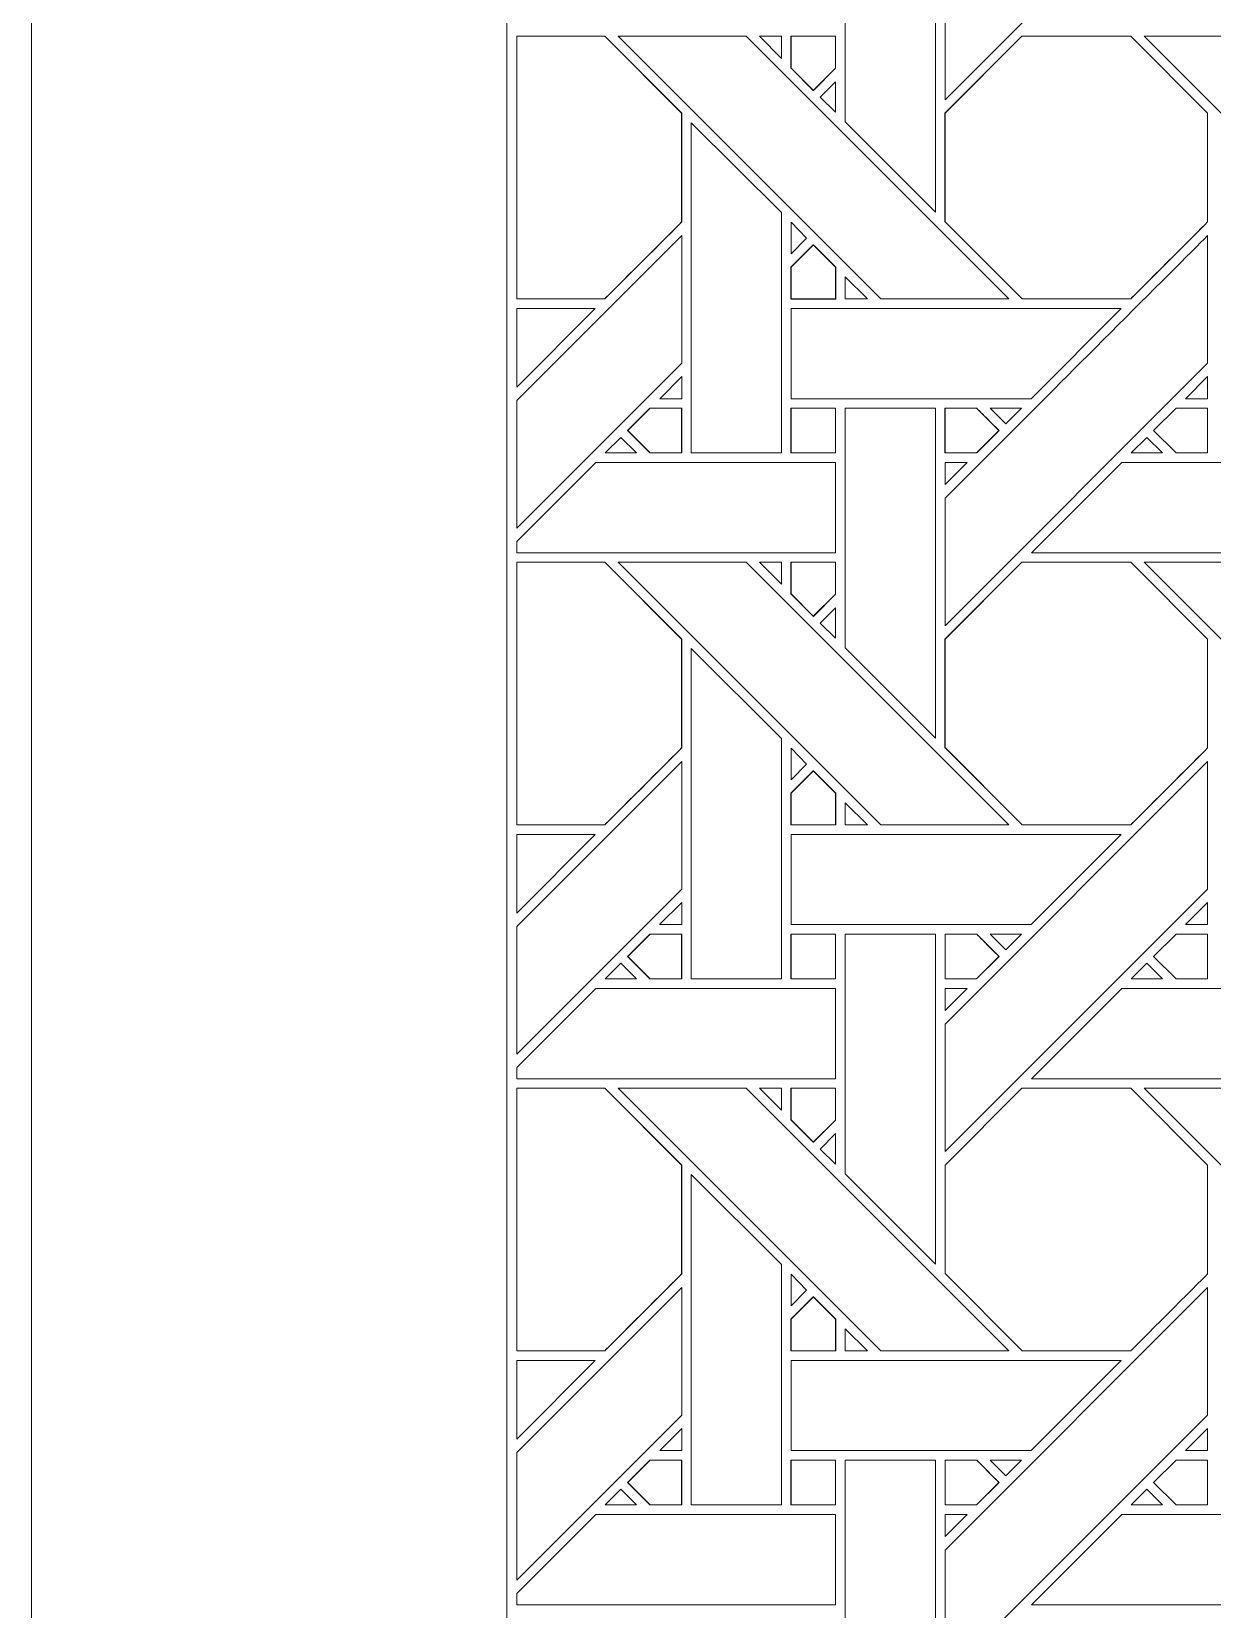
# Model space of a CAD drawing. Header units: inches. Extents: x 3.4 to 21.4, y 0.1 to 18.1.
# Drawn here: x 3.383 to 5.513, y 8.866 to 11.712 of the extents above; entities that cross this region are included whole.
import ezdxf

# ---------------------------------------------------------------- set-up
doc = ezdxf.new("R2010")
doc.units = ezdxf.units.IN
doc.header["$MEASUREMENT"] = 0
doc.layers.add('Design', color=7, linetype='Continuous', lineweight=0)

msp = doc.modelspace()

# ---------------------------------------------------------------- linework, layer by layer
at = {"layer": 'Design'}
for points, knots in [([(3.3829, 18.0948), (3.3829, 18.0948), (3.3829, 0.0948), (3.3829, 0.0948), (3.3829, 0.0948), (21.3829, 0.0948), (21.3829, 0.0948), (21.3829, 0.0948), (21.3829, 18.0948), (21.3829, 18.0948), (21.3829, 18.0948), (3.3829, 18.0948), (3.3829, 18.0948)], [0, 0, 0, 0, 1, 1, 1, 2, 2, 2, 3, 3, 3, 4, 4, 4, 4]), ([(4.2402, 17.2374), (4.2402, 17.2374), (4.2402, 0.9521), (4.2402, 0.9521), (4.2402, 0.9521), (20.5255, 0.9521), (20.5255, 0.9521), (20.5255, 0.9521), (20.5255, 17.2374), (20.5255, 17.2374), (20.5255, 17.2374), (4.2402, 17.2374), (4.2402, 17.2374)], [0, 0, 0, 0, 1, 1, 1, 2, 2, 2, 3, 3, 3, 4, 4, 4, 4]), ([(5.1668, 11.9555), (5.2162, 12.0046), (5.4488, 12.2374), (5.5042, 12.2929), (5.5042, 12.2929), (5.5042, 12.0628), (5.5042, 12.0628), (5.5042, 12.0628), (5.0306, 11.5892), (5.0306, 11.5892), (5.0306, 11.5892), (5.0306, 11.8193), (5.0306, 11.8193), (5.0306, 11.8193), (5.1668, 11.9555), (5.1668, 11.9555)], [0, 0, 0, 0, 1, 1, 1, 2, 2, 2, 3, 3, 3, 4, 4, 4, 5, 5, 5, 5]), ([(5.0134, 11.9814), (5.0134, 11.9814), (5.0134, 11.3863), (5.0134, 11.3863), (5.0134, 11.3863), (4.8505, 11.5492), (4.8505, 11.5492), (4.8505, 11.5492), (4.8505, 11.9814), (4.8505, 11.9814), (4.8505, 11.9814), (5.0134, 11.9814), (5.0134, 11.9814)], [0, 0, 0, 0, 1, 1, 1, 2, 2, 2, 3, 3, 3, 4, 4, 4, 4]), ([(4.4166, 11.7035), (4.4166, 11.7035), (4.5554, 11.5648), (4.5554, 11.5648), (4.5554, 11.5648), (4.5554, 11.3686), (4.5554, 11.3686), (4.5376, 11.3507), (4.4256, 11.2389), (4.4167, 11.2299), (4.4167, 11.2299), (4.2579, 11.2299), (4.2579, 11.2299), (4.2579, 11.2299), (4.2579, 11.7035), (4.2579, 11.7035), (4.2579, 11.7035), (4.4166, 11.7035), (4.4166, 11.7035)], [0, 0, 0, 0, 1, 1, 1, 2, 2, 2, 3, 3, 3, 4, 4, 4, 5, 5, 5, 6, 6, 6, 6]), ([(4.4168, 11.7035), (4.4168, 11.7035), (4.5555, 11.5648), (4.5555, 11.5648), (4.5555, 11.5648), (4.5555, 11.3686), (4.5555, 11.3686), (4.5377, 11.3506), (4.4258, 11.2389), (4.4168, 11.2299), (4.4168, 11.2299), (4.2579, 11.2299), (4.2579, 11.2299), (4.2579, 11.2299), (4.2579, 11.7035), (4.2579, 11.7035), (4.2579, 11.7035), (4.4168, 11.7035), (4.4168, 11.7035)], [0, 0, 0, 0, 1, 1, 1, 2, 2, 2, 3, 3, 3, 4, 4, 4, 5, 5, 5, 6, 6, 6, 6]), ([(4.6719, 11.7035), (4.6719, 11.7035), (5.1456, 11.2299), (5.1456, 11.2299), (5.1456, 11.2299), (4.9146, 11.2299), (4.9146, 11.2299), (4.9146, 11.2299), (4.441, 11.7035), (4.441, 11.7035), (4.441, 11.7035), (4.6719, 11.7035), (4.6719, 11.7035)], [0, 0, 0, 0, 1, 1, 1, 2, 2, 2, 3, 3, 3, 4, 4, 4, 4]), ([(4.7355, 11.7035), (4.7355, 11.7035), (4.7355, 11.6637), (4.7355, 11.6637), (4.7355, 11.6637), (4.6961, 11.7035), (4.6961, 11.7035), (4.6961, 11.7035), (4.7355, 11.7035), (4.7355, 11.7035)], [0, 0, 0, 0, 1, 1, 1, 2, 2, 2, 3, 3, 3, 3]), ([(4.8328, 11.7036), (4.8328, 11.7036), (4.8328, 11.646), (4.8328, 11.646), (4.8328, 11.646), (4.7929, 11.606), (4.7929, 11.606), (4.7929, 11.606), (4.7526, 11.6464), (4.7526, 11.6464), (4.7526, 11.6464), (4.7526, 11.7036), (4.7526, 11.7036), (4.7526, 11.7036), (4.8328, 11.7036), (4.8328, 11.7036)], [0, 0, 0, 0, 1, 1, 1, 2, 2, 2, 3, 3, 3, 4, 4, 4, 5, 5, 5, 5]), ([(4.793, 11.606), (4.793, 11.606), (4.7527, 11.6463), (4.7527, 11.6463), (4.7527, 11.6463), (4.7527, 11.7035), (4.7527, 11.7035), (4.7527, 11.7035), (4.833, 11.7035), (4.833, 11.7035), (4.833, 11.7035), (4.833, 11.6459), (4.833, 11.6459), (4.833, 11.6459), (4.793, 11.606), (4.793, 11.606)], [0, 0, 0, 0, 1, 1, 1, 2, 2, 2, 3, 3, 3, 4, 4, 4, 5, 5, 5, 5]), ([(5.1691, 11.7035), (5.1691, 11.7035), (5.3654, 11.7035), (5.3654, 11.7035), (5.3654, 11.7035), (5.5041, 11.5648), (5.5041, 11.5648), (5.5041, 11.5648), (5.5041, 11.3686), (5.5041, 11.3686), (5.4863, 11.3506), (5.3744, 11.2389), (5.3654, 11.2299), (5.3654, 11.2299), (5.1697, 11.2299), (5.1697, 11.2299), (5.1697, 11.2299), (5.0304, 11.3692), (5.0304, 11.3692), (5.0304, 11.3692), (5.0304, 11.5648), (5.0304, 11.5648), (5.0304, 11.5648), (5.1691, 11.7035), (5.1691, 11.7035)], [0, 0, 0, 0, 1, 1, 1, 2, 2, 2, 3, 3, 3, 4, 4, 4, 5, 5, 5, 6, 6, 6, 7, 7, 7, 8, 8, 8, 8]), ([(5.0306, 11.5648), (5.0306, 11.5648), (5.1693, 11.7035), (5.1693, 11.7035), (5.1693, 11.7035), (5.3655, 11.7035), (5.3655, 11.7035), (5.3655, 11.7035), (5.5041, 11.5648), (5.5041, 11.5648), (5.5041, 11.5648), (5.5041, 11.3686), (5.5041, 11.3686), (5.4862, 11.3504), (5.3744, 11.2387), (5.3655, 11.2299), (5.3655, 11.2299), (5.1698, 11.2299), (5.1698, 11.2299), (5.1698, 11.2299), (5.0306, 11.3691), (5.0306, 11.3691), (5.0306, 11.3691), (5.0306, 11.5648), (5.0306, 11.5648)], [0, 0, 0, 0, 1, 1, 1, 2, 2, 2, 3, 3, 3, 4, 4, 4, 5, 5, 5, 6, 6, 6, 7, 7, 7, 8, 8, 8, 8]), ([(5.6207, 11.7035), (5.6207, 11.7035), (6.0943, 11.2299), (6.0943, 11.2299), (6.0943, 11.2299), (5.8633, 11.2299), (5.8633, 11.2299), (5.8633, 11.2299), (5.3897, 11.7035), (5.3897, 11.7035), (5.3897, 11.7035), (5.6207, 11.7035), (5.6207, 11.7035)], [0, 0, 0, 0, 1, 1, 1, 2, 2, 2, 3, 3, 3, 4, 4, 4, 4]), ([(4.833, 11.6217), (4.833, 11.6217), (4.833, 11.5665), (4.833, 11.5665), (4.833, 11.5665), (4.8052, 11.5939), (4.8052, 11.5939), (4.8052, 11.5939), (4.833, 11.6217), (4.833, 11.6217)], [0, 0, 0, 0, 1, 1, 1, 2, 2, 2, 3, 3, 3, 3]), ([(4.7354, 11.3856), (4.7354, 11.3856), (4.7354, 10.9519), (4.7354, 10.9519), (4.7354, 10.9519), (4.5727, 10.9519), (4.5727, 10.9519), (4.5727, 10.9519), (4.5727, 11.5477), (4.5727, 11.5477), (4.5727, 11.5477), (4.7354, 11.3856), (4.7354, 11.3856)], [0, 0, 0, 0, 1, 1, 1, 2, 2, 2, 3, 3, 3, 4, 4, 4, 4]), ([(4.7527, 11.3113), (4.7527, 11.3113), (4.7527, 11.3681), (4.7527, 11.3681), (4.7527, 11.3681), (4.7809, 11.3395), (4.7809, 11.3395), (4.7809, 11.3395), (4.7527, 11.3113), (4.7527, 11.3113)], [0, 0, 0, 0, 1, 1, 1, 2, 2, 2, 3, 3, 3, 3]), ([(4.5555, 11.3441), (4.5555, 11.3441), (4.5555, 11.1141), (4.5555, 11.1141), (4.5555, 11.1141), (4.2579, 10.8164), (4.2579, 10.8164), (4.2579, 10.8164), (4.2579, 11.0464), (4.2579, 11.0464), (4.2579, 11.0464), (4.5555, 11.3441), (4.5555, 11.3441)], [0, 0, 0, 0, 1, 1, 1, 2, 2, 2, 3, 3, 3, 4, 4, 4, 4]), ([(5.1661, 11.006), (5.2074, 11.0472), (5.4477, 11.2876), (5.5042, 11.3441), (5.5042, 11.3441), (5.5042, 11.1141), (5.5042, 11.1141), (5.5042, 11.1141), (5.0306, 10.6404), (5.0306, 10.6404), (5.0306, 10.6404), (5.0306, 10.8705), (5.0306, 10.8705), (5.0306, 10.8705), (5.1661, 11.006), (5.1661, 11.006)], [0, 0, 0, 0, 1, 1, 1, 2, 2, 2, 3, 3, 3, 4, 4, 4, 5, 5, 5, 5]), ([(4.7526, 11.2297), (4.7526, 11.2297), (4.7526, 11.287), (4.7526, 11.287), (4.7526, 11.287), (4.7929, 11.3273), (4.7929, 11.3273), (4.7929, 11.3273), (4.8332, 11.287), (4.8332, 11.287), (4.8332, 11.287), (4.8332, 11.2297), (4.8332, 11.2297), (4.8332, 11.2297), (4.7526, 11.2297), (4.7526, 11.2297)], [0, 0, 0, 0, 1, 1, 1, 2, 2, 2, 3, 3, 3, 4, 4, 4, 5, 5, 5, 5]), ([(4.7931, 11.3273), (4.7931, 11.3273), (4.8334, 11.2869), (4.8334, 11.2869), (4.8334, 11.2869), (4.8334, 11.2296), (4.8334, 11.2296), (4.8334, 11.2296), (4.7527, 11.2296), (4.7527, 11.2296), (4.7527, 11.2296), (4.7527, 11.2869), (4.7527, 11.2869), (4.7527, 11.2869), (4.7931, 11.3273), (4.7931, 11.3273)], [0, 0, 0, 0, 1, 1, 1, 2, 2, 2, 3, 3, 3, 4, 4, 4, 5, 5, 5, 5]), ([(4.8506, 11.2299), (4.8506, 11.2299), (4.8506, 11.2697), (4.8506, 11.2697), (4.8506, 11.2697), (4.8904, 11.2299), (4.8904, 11.2299), (4.8904, 11.2299), (4.8506, 11.2299), (4.8506, 11.2299)], [0, 0, 0, 0, 1, 1, 1, 2, 2, 2, 3, 3, 3, 3]), ([(4.3997, 11.2126), (4.3997, 11.2126), (4.2579, 11.0708), (4.2579, 11.0708), (4.2579, 11.0708), (4.2579, 11.2126), (4.2579, 11.2126), (4.2579, 11.2126), (4.3997, 11.2126), (4.3997, 11.2126)], [0, 0, 0, 0, 1, 1, 1, 2, 2, 2, 3, 3, 3, 3]), ([(4.7527, 11.0499), (4.7527, 11.0499), (4.7527, 11.2126), (4.7527, 11.2126), (4.7527, 11.2126), (5.3484, 11.2126), (5.3484, 11.2126), (5.3484, 11.2126), (5.1857, 11.0499), (5.1857, 11.0499), (5.1857, 11.0499), (4.7527, 11.0499), (4.7527, 11.0499)], [0, 0, 0, 0, 1, 1, 1, 2, 2, 2, 3, 3, 3, 4, 4, 4, 4]), ([(4.5158, 11.0499), (4.5158, 11.0499), (4.5555, 11.0897), (4.5555, 11.0897), (4.5555, 11.0897), (4.5555, 11.0499), (4.5555, 11.0499), (4.5555, 11.0499), (4.5158, 11.0499), (4.5158, 11.0499)], [0, 0, 0, 0, 1, 1, 1, 2, 2, 2, 3, 3, 3, 3]), ([(5.4645, 11.0499), (5.4645, 11.0499), (5.5042, 11.0897), (5.5042, 11.0897), (5.5042, 11.0897), (5.5042, 11.0499), (5.5042, 11.0499), (5.5042, 11.0499), (5.4645, 11.0499), (5.4645, 11.0499)], [0, 0, 0, 0, 1, 1, 1, 2, 2, 2, 3, 3, 3, 3]), ([(4.4983, 10.9519), (4.4983, 10.9519), (4.4579, 10.9923), (4.4579, 10.9923), (4.4579, 10.9923), (4.4983, 11.0327), (4.4983, 11.0327), (4.4983, 11.0327), (4.5554, 11.0327), (4.5554, 11.0327), (4.5554, 11.0327), (4.5554, 10.9519), (4.5554, 10.9519), (4.5554, 10.9519), (4.4983, 10.9519), (4.4983, 10.9519)], [0, 0, 0, 0, 1, 1, 1, 2, 2, 2, 3, 3, 3, 4, 4, 4, 5, 5, 5, 5]), ([(4.5555, 11.0327), (4.5555, 11.0327), (4.5555, 10.9519), (4.5555, 10.9519), (4.5555, 10.9519), (4.4984, 10.9519), (4.4984, 10.9519), (4.4984, 10.9519), (4.4581, 10.9922), (4.4581, 10.9922), (4.4581, 10.9922), (4.4985, 11.0327), (4.4985, 11.0327), (4.4985, 11.0327), (4.5555, 11.0327), (4.5555, 11.0327)], [0, 0, 0, 0, 1, 1, 1, 2, 2, 2, 3, 3, 3, 4, 4, 4, 5, 5, 5, 5]), ([(4.7526, 11.0327), (4.7526, 11.0327), (4.8328, 11.0327), (4.8328, 11.0327), (4.8328, 11.0327), (4.8328, 10.9519), (4.8328, 10.9519), (4.8328, 10.9519), (4.7526, 10.9519), (4.7526, 10.9519), (4.7526, 10.9519), (4.7526, 11.0327), (4.7526, 11.0327)], [0, 0, 0, 0, 1, 1, 1, 2, 2, 2, 3, 3, 3, 4, 4, 4, 4]), ([(4.833, 11.0326), (4.833, 11.0326), (4.833, 10.9519), (4.833, 10.9519), (4.833, 10.9519), (4.7527, 10.9519), (4.7527, 10.9519), (4.7527, 10.9519), (4.7527, 11.0326), (4.7527, 11.0326), (4.7527, 11.0326), (4.833, 11.0326), (4.833, 11.0326)], [0, 0, 0, 0, 1, 1, 1, 2, 2, 2, 3, 3, 3, 4, 4, 4, 4]), ([(5.0134, 11.0326), (5.0134, 11.0326), (5.0134, 10.4375), (5.0134, 10.4375), (5.0134, 10.4375), (4.8505, 10.6004), (4.8505, 10.6004), (4.8505, 10.6004), (4.8505, 11.0326), (4.8505, 11.0326), (4.8505, 11.0326), (5.0134, 11.0326), (5.0134, 11.0326)], [0, 0, 0, 0, 1, 1, 1, 2, 2, 2, 3, 3, 3, 4, 4, 4, 4]), ([(5.0875, 11.0327), (5.0926, 11.0276), (5.1234, 10.9968), (5.1278, 10.9923), (5.1278, 10.9923), (5.0874, 10.9519), (5.0874, 10.9519), (5.0874, 10.9519), (5.0304, 10.9519), (5.0304, 10.9519), (5.0304, 10.9519), (5.0304, 11.0327), (5.0304, 11.0327), (5.0304, 11.0327), (5.0875, 11.0327), (5.0875, 11.0327)], [0, 0, 0, 0, 1, 1, 1, 2, 2, 2, 3, 3, 3, 4, 4, 4, 5, 5, 5, 5]), ([(5.1121, 11.0082), (5.1121, 11.0082), (5.128, 10.9923), (5.128, 10.9923), (5.128, 10.9923), (5.0876, 10.9519), (5.0876, 10.9519), (5.0876, 10.9519), (5.0306, 10.9519), (5.0306, 10.9519), (5.0306, 10.9519), (5.0306, 11.0326), (5.0306, 11.0326), (5.0306, 11.0326), (5.0876, 11.0326), (5.0876, 11.0326), (5.093, 11.0273), (5.1028, 11.0175), (5.1121, 11.0082)], [0, 0, 0, 0, 1, 1, 1, 2, 2, 2, 3, 3, 3, 4, 4, 4, 5, 5, 5, 6, 6, 6, 6]), ([(5.112, 11.0326), (5.112, 11.0326), (5.1685, 11.0326), (5.1685, 11.0326), (5.1685, 11.0326), (5.1402, 11.0045), (5.1402, 11.0045), (5.1402, 11.0045), (5.112, 11.0326), (5.112, 11.0326)], [0, 0, 0, 0, 1, 1, 1, 2, 2, 2, 3, 3, 3, 3]), ([(5.4471, 10.9519), (5.4471, 10.9519), (5.4066, 10.9923), (5.4066, 10.9923), (5.4066, 10.9923), (5.4471, 11.0327), (5.4471, 11.0327), (5.4471, 11.0327), (5.5042, 11.0327), (5.5042, 11.0327), (5.5042, 11.0327), (5.5042, 10.9519), (5.5042, 10.9519), (5.5042, 10.9519), (5.4471, 10.9519), (5.4471, 10.9519)], [0, 0, 0, 0, 1, 1, 1, 2, 2, 2, 3, 3, 3, 4, 4, 4, 5, 5, 5, 5]), ([(5.4068, 10.9922), (5.4068, 10.9922), (5.4471, 11.0327), (5.4471, 11.0327), (5.4471, 11.0327), (5.5042, 11.0327), (5.5042, 11.0327), (5.5042, 11.0327), (5.5042, 10.9519), (5.5042, 10.9519), (5.5042, 10.9519), (5.4471, 10.9519), (5.4471, 10.9519), (5.4471, 10.9519), (5.4068, 10.9922), (5.4068, 10.9922)], [0, 0, 0, 0, 1, 1, 1, 2, 2, 2, 3, 3, 3, 4, 4, 4, 5, 5, 5, 5]), ([(4.4742, 10.9519), (4.4742, 10.9519), (4.4177, 10.9519), (4.4177, 10.9519), (4.4177, 10.9519), (4.4459, 10.9801), (4.4459, 10.9801), (4.4459, 10.9801), (4.4742, 10.9519), (4.4742, 10.9519)], [0, 0, 0, 0, 1, 1, 1, 2, 2, 2, 3, 3, 3, 3]), ([(5.4229, 10.9519), (5.4229, 10.9519), (5.3664, 10.9519), (5.3664, 10.9519), (5.3664, 10.9519), (5.3947, 10.9801), (5.3947, 10.9801), (5.3947, 10.9801), (5.4229, 10.9519), (5.4229, 10.9519)], [0, 0, 0, 0, 1, 1, 1, 2, 2, 2, 3, 3, 3, 3]), ([(4.2579, 10.7921), (4.2579, 10.7921), (4.4005, 10.9347), (4.4005, 10.9347), (4.4005, 10.9347), (4.833, 10.9347), (4.833, 10.9347), (4.833, 10.9347), (4.833, 10.7719), (4.833, 10.7719), (4.833, 10.7719), (4.2579, 10.7719), (4.2579, 10.7719), (4.2579, 10.7719), (4.2579, 10.7921), (4.2579, 10.7921)], [0, 0, 0, 0, 1, 1, 1, 2, 2, 2, 3, 3, 3, 4, 4, 4, 5, 5, 5, 5]), ([(5.0704, 10.9347), (5.0704, 10.9347), (5.0306, 10.8949), (5.0306, 10.8949), (5.0306, 10.8949), (5.0306, 10.9347), (5.0306, 10.9347), (5.0306, 10.9347), (5.0704, 10.9347), (5.0704, 10.9347)], [0, 0, 0, 0, 1, 1, 1, 2, 2, 2, 3, 3, 3, 3]), ([(5.3493, 10.9347), (5.3493, 10.9347), (5.7817, 10.9347), (5.7817, 10.9347), (5.7817, 10.9347), (5.7817, 10.7719), (5.7817, 10.7719), (5.7817, 10.7719), (5.1864, 10.7719), (5.1864, 10.7719), (5.1864, 10.7719), (5.3493, 10.9347), (5.3493, 10.9347)], [0, 0, 0, 0, 1, 1, 1, 2, 2, 2, 3, 3, 3, 4, 4, 4, 4]), ([(4.4166, 10.7548), (4.4166, 10.7548), (4.5554, 10.6161), (4.5554, 10.6161), (4.5554, 10.6161), (4.5554, 10.4199), (4.5554, 10.4199), (4.5376, 10.4019), (4.4256, 10.2902), (4.4167, 10.2812), (4.4167, 10.2812), (4.2579, 10.2812), (4.2579, 10.2812), (4.2579, 10.2812), (4.2579, 10.7548), (4.2579, 10.7548), (4.2579, 10.7548), (4.4166, 10.7548), (4.4166, 10.7548)], [0, 0, 0, 0, 1, 1, 1, 2, 2, 2, 3, 3, 3, 4, 4, 4, 5, 5, 5, 6, 6, 6, 6]), ([(4.4168, 10.7548), (4.4168, 10.7548), (4.5555, 10.616), (4.5555, 10.616), (4.5555, 10.616), (4.5555, 10.4198), (4.5555, 10.4198), (4.5375, 10.4017), (4.4257, 10.29), (4.4168, 10.2812), (4.4168, 10.2812), (4.2579, 10.2812), (4.2579, 10.2812), (4.2579, 10.2812), (4.2579, 10.7548), (4.2579, 10.7548), (4.2579, 10.7548), (4.4168, 10.7548), (4.4168, 10.7548)], [0, 0, 0, 0, 1, 1, 1, 2, 2, 2, 3, 3, 3, 4, 4, 4, 5, 5, 5, 6, 6, 6, 6]), ([(4.6719, 10.7548), (4.6719, 10.7548), (5.1456, 10.2811), (5.1456, 10.2811), (5.1456, 10.2811), (4.9146, 10.2811), (4.9146, 10.2811), (4.9146, 10.2811), (4.441, 10.7548), (4.441, 10.7548), (4.441, 10.7548), (4.6719, 10.7548), (4.6719, 10.7548)], [0, 0, 0, 0, 1, 1, 1, 2, 2, 2, 3, 3, 3, 4, 4, 4, 4]), ([(4.7355, 10.7548), (4.7355, 10.7548), (4.7355, 10.715), (4.7355, 10.715), (4.7355, 10.715), (4.6961, 10.7548), (4.6961, 10.7548), (4.6961, 10.7548), (4.7355, 10.7548), (4.7355, 10.7548)], [0, 0, 0, 0, 1, 1, 1, 2, 2, 2, 3, 3, 3, 3]), ([(4.8328, 10.7548), (4.8328, 10.7548), (4.8328, 10.6972), (4.8328, 10.6972), (4.8328, 10.6972), (4.7929, 10.6573), (4.7929, 10.6573), (4.7929, 10.6573), (4.7526, 10.6976), (4.7526, 10.6976), (4.7526, 10.6976), (4.7526, 10.7548), (4.7526, 10.7548), (4.7526, 10.7548), (4.8328, 10.7548), (4.8328, 10.7548)], [0, 0, 0, 0, 1, 1, 1, 2, 2, 2, 3, 3, 3, 4, 4, 4, 5, 5, 5, 5]), ([(4.793, 10.6572), (4.793, 10.6572), (4.7527, 10.6976), (4.7527, 10.6976), (4.7527, 10.6976), (4.7527, 10.7548), (4.7527, 10.7548), (4.7527, 10.7548), (4.833, 10.7548), (4.833, 10.7548), (4.833, 10.7548), (4.833, 10.6972), (4.833, 10.6972), (4.833, 10.6972), (4.793, 10.6572), (4.793, 10.6572)], [0, 0, 0, 0, 1, 1, 1, 2, 2, 2, 3, 3, 3, 4, 4, 4, 5, 5, 5, 5]), ([(5.1692, 10.7548), (5.1692, 10.7548), (5.3654, 10.7548), (5.3654, 10.7548), (5.3654, 10.7548), (5.5042, 10.6161), (5.5042, 10.6161), (5.5042, 10.6161), (5.5042, 10.4199), (5.5042, 10.4199), (5.4864, 10.4019), (5.3744, 10.2902), (5.3655, 10.2812), (5.3655, 10.2812), (5.1698, 10.2812), (5.1698, 10.2812), (5.1698, 10.2812), (5.0304, 10.4204), (5.0304, 10.4204), (5.0304, 10.4204), (5.0304, 10.6161), (5.0304, 10.6161), (5.0304, 10.6161), (5.1692, 10.7548), (5.1692, 10.7548)], [0, 0, 0, 0, 1, 1, 1, 2, 2, 2, 3, 3, 3, 4, 4, 4, 5, 5, 5, 6, 6, 6, 7, 7, 7, 8, 8, 8, 8]), ([(5.0306, 10.6161), (5.0306, 10.6161), (5.1692, 10.7548), (5.1692, 10.7548), (5.1692, 10.7548), (5.3654, 10.7548), (5.3654, 10.7548), (5.3654, 10.7548), (5.5042, 10.6161), (5.5042, 10.6161), (5.5042, 10.6161), (5.5042, 10.4199), (5.5042, 10.4199), (5.4861, 10.4016), (5.3742, 10.2899), (5.3655, 10.2812), (5.3655, 10.2812), (5.1698, 10.2812), (5.1698, 10.2812), (5.1698, 10.2812), (5.0306, 10.4204), (5.0306, 10.4204), (5.0306, 10.4204), (5.0306, 10.6161), (5.0306, 10.6161)], [0, 0, 0, 0, 1, 1, 1, 2, 2, 2, 3, 3, 3, 4, 4, 4, 5, 5, 5, 6, 6, 6, 7, 7, 7, 8, 8, 8, 8]), ([(5.6207, 10.7548), (5.6207, 10.7548), (6.0943, 10.2811), (6.0943, 10.2811), (6.0943, 10.2811), (5.8633, 10.2811), (5.8633, 10.2811), (5.8633, 10.2811), (5.3897, 10.7548), (5.3897, 10.7548), (5.3897, 10.7548), (5.6207, 10.7548), (5.6207, 10.7548)], [0, 0, 0, 0, 1, 1, 1, 2, 2, 2, 3, 3, 3, 4, 4, 4, 4]), ([(4.833, 10.6729), (4.833, 10.6729), (4.833, 10.6178), (4.833, 10.6178), (4.833, 10.6178), (4.8052, 10.6452), (4.8052, 10.6452), (4.8052, 10.6452), (4.833, 10.6729), (4.833, 10.6729)], [0, 0, 0, 0, 1, 1, 1, 2, 2, 2, 3, 3, 3, 3]), ([(4.7354, 10.4368), (4.7354, 10.4368), (4.7354, 10.0031), (4.7354, 10.0031), (4.7354, 10.0031), (4.5727, 10.0031), (4.5727, 10.0031), (4.5727, 10.0031), (4.5727, 10.599), (4.5727, 10.599), (4.5727, 10.599), (4.7354, 10.4368), (4.7354, 10.4368)], [0, 0, 0, 0, 1, 1, 1, 2, 2, 2, 3, 3, 3, 4, 4, 4, 4]), ([(4.7527, 10.3626), (4.7527, 10.3626), (4.7527, 10.4193), (4.7527, 10.4193), (4.7527, 10.4193), (4.7809, 10.3908), (4.7809, 10.3908), (4.7809, 10.3908), (4.7527, 10.3626), (4.7527, 10.3626)], [0, 0, 0, 0, 1, 1, 1, 2, 2, 2, 3, 3, 3, 3]), ([(4.5555, 10.3954), (4.5555, 10.3954), (4.5555, 10.1654), (4.5555, 10.1654), (4.5555, 10.1654), (4.2579, 9.8677), (4.2579, 9.8677), (4.2579, 9.8677), (4.2579, 10.0977), (4.2579, 10.0977), (4.2579, 10.0977), (4.5555, 10.3954), (4.5555, 10.3954)], [0, 0, 0, 0, 1, 1, 1, 2, 2, 2, 3, 3, 3, 4, 4, 4, 4]), ([(5.0306, 9.9218), (5.0306, 9.9218), (5.5042, 10.3954), (5.5042, 10.3954), (5.5042, 10.3954), (5.5042, 10.1654), (5.5042, 10.1654), (5.5042, 10.1654), (5.0306, 9.6917), (5.0306, 9.6917), (5.0306, 9.6917), (5.0306, 9.9218), (5.0306, 9.9218)], [0, 0, 0, 0, 1, 1, 1, 2, 2, 2, 3, 3, 3, 4, 4, 4, 4]), ([(4.7526, 10.2809), (4.7526, 10.2809), (4.7526, 10.3382), (4.7526, 10.3382), (4.7526, 10.3382), (4.7929, 10.3786), (4.7929, 10.3786), (4.7929, 10.3786), (4.8332, 10.3382), (4.8332, 10.3382), (4.8332, 10.3382), (4.8332, 10.2809), (4.8332, 10.2809), (4.8332, 10.2809), (4.7526, 10.2809), (4.7526, 10.2809)], [0, 0, 0, 0, 1, 1, 1, 2, 2, 2, 3, 3, 3, 4, 4, 4, 5, 5, 5, 5]), ([(4.7931, 10.3785), (4.7931, 10.3785), (4.8334, 10.3382), (4.8334, 10.3382), (4.8334, 10.3382), (4.8334, 10.2809), (4.8334, 10.2809), (4.8334, 10.2809), (4.7527, 10.2809), (4.7527, 10.2809), (4.7527, 10.2809), (4.7527, 10.3382), (4.7527, 10.3382), (4.7527, 10.3382), (4.7931, 10.3785), (4.7931, 10.3785)], [0, 0, 0, 0, 1, 1, 1, 2, 2, 2, 3, 3, 3, 4, 4, 4, 5, 5, 5, 5]), ([(4.8506, 10.2811), (4.8506, 10.2811), (4.8506, 10.3209), (4.8506, 10.3209), (4.8506, 10.3209), (4.8904, 10.2811), (4.8904, 10.2811), (4.8904, 10.2811), (4.8506, 10.2811), (4.8506, 10.2811)], [0, 0, 0, 0, 1, 1, 1, 2, 2, 2, 3, 3, 3, 3]), ([(4.3997, 10.2639), (4.3997, 10.2639), (4.2579, 10.1221), (4.2579, 10.1221), (4.2579, 10.1221), (4.2579, 10.2639), (4.2579, 10.2639), (4.2579, 10.2639), (4.3997, 10.2639), (4.3997, 10.2639)], [0, 0, 0, 0, 1, 1, 1, 2, 2, 2, 3, 3, 3, 3]), ([(4.7527, 10.1012), (4.7527, 10.1012), (4.7527, 10.2639), (4.7527, 10.2639), (4.7527, 10.2639), (5.3484, 10.2639), (5.3484, 10.2639), (5.3484, 10.2639), (5.1857, 10.1012), (5.1857, 10.1012), (5.1857, 10.1012), (4.7527, 10.1012), (4.7527, 10.1012)], [0, 0, 0, 0, 1, 1, 1, 2, 2, 2, 3, 3, 3, 4, 4, 4, 4]), ([(4.5157, 10.1012), (4.5157, 10.1012), (4.5555, 10.141), (4.5555, 10.141), (4.5555, 10.141), (4.5555, 10.1012), (4.5555, 10.1012), (4.5555, 10.1012), (4.5157, 10.1012), (4.5157, 10.1012)], [0, 0, 0, 0, 1, 1, 1, 2, 2, 2, 3, 3, 3, 3]), ([(5.4645, 10.1012), (5.4645, 10.1012), (5.5042, 10.141), (5.5042, 10.141), (5.5042, 10.141), (5.5042, 10.1012), (5.5042, 10.1012), (5.5042, 10.1012), (5.4645, 10.1012), (5.4645, 10.1012)], [0, 0, 0, 0, 1, 1, 1, 2, 2, 2, 3, 3, 3, 3]), ([(4.4983, 10.0032), (4.4983, 10.0032), (4.4579, 10.0435), (4.4579, 10.0435), (4.4579, 10.0435), (4.4983, 10.084), (4.4983, 10.084), (4.4983, 10.084), (4.5554, 10.084), (4.5554, 10.084), (4.5554, 10.084), (4.5554, 10.0032), (4.5554, 10.0032), (4.5554, 10.0032), (4.4983, 10.0032), (4.4983, 10.0032)], [0, 0, 0, 0, 1, 1, 1, 2, 2, 2, 3, 3, 3, 4, 4, 4, 5, 5, 5, 5]), ([(4.5555, 10.0839), (4.5555, 10.0839), (4.5555, 10.0031), (4.5555, 10.0031), (4.5555, 10.0031), (4.4984, 10.0031), (4.4984, 10.0031), (4.4984, 10.0031), (4.4581, 10.0435), (4.4581, 10.0435), (4.4581, 10.0435), (4.4985, 10.0839), (4.4985, 10.0839), (4.4985, 10.0839), (4.5555, 10.0839), (4.5555, 10.0839)], [0, 0, 0, 0, 1, 1, 1, 2, 2, 2, 3, 3, 3, 4, 4, 4, 5, 5, 5, 5]), ([(4.7526, 10.0839), (4.7526, 10.0839), (4.8328, 10.0839), (4.8328, 10.0839), (4.8328, 10.0839), (4.8328, 10.0032), (4.8328, 10.0032), (4.8328, 10.0032), (4.7526, 10.0032), (4.7526, 10.0032), (4.7526, 10.0032), (4.7526, 10.0839), (4.7526, 10.0839)], [0, 0, 0, 0, 1, 1, 1, 2, 2, 2, 3, 3, 3, 4, 4, 4, 4]), ([(4.833, 10.0839), (4.833, 10.0839), (4.833, 10.0031), (4.833, 10.0031), (4.833, 10.0031), (4.7527, 10.0031), (4.7527, 10.0031), (4.7527, 10.0031), (4.7527, 10.0839), (4.7527, 10.0839), (4.7527, 10.0839), (4.833, 10.0839), (4.833, 10.0839)], [0, 0, 0, 0, 1, 1, 1, 2, 2, 2, 3, 3, 3, 4, 4, 4, 4]), ([(5.0134, 10.0839), (5.0134, 10.0839), (5.0134, 9.4888), (5.0134, 9.4888), (5.0134, 9.4888), (4.8505, 9.6517), (4.8505, 9.6517), (4.8505, 9.6517), (4.8505, 10.0839), (4.8505, 10.0839), (4.8505, 10.0839), (5.0134, 10.0839), (5.0134, 10.0839)], [0, 0, 0, 0, 1, 1, 1, 2, 2, 2, 3, 3, 3, 4, 4, 4, 4]), ([(5.0305, 10.0031), (5.0305, 10.0031), (5.0305, 10.0839), (5.0305, 10.0839), (5.0305, 10.0839), (5.0876, 10.0839), (5.0876, 10.0839), (5.0927, 10.0788), (5.1234, 10.048), (5.1278, 10.0436), (5.1278, 10.0436), (5.0875, 10.0031), (5.0875, 10.0031), (5.0875, 10.0031), (5.0305, 10.0031), (5.0305, 10.0031)], [0, 0, 0, 0, 1, 1, 1, 2, 2, 2, 3, 3, 3, 4, 4, 4, 5, 5, 5, 5]), ([(5.1123, 10.0593), (5.1123, 10.0593), (5.128, 10.0436), (5.128, 10.0436), (5.128, 10.0436), (5.0875, 10.0031), (5.0875, 10.0031), (5.0875, 10.0031), (5.0305, 10.0031), (5.0305, 10.0031), (5.0305, 10.0031), (5.0305, 10.0839), (5.0305, 10.0839), (5.0305, 10.0839), (5.0876, 10.0839), (5.0876, 10.0839), (5.093, 10.0786), (5.103, 10.0686), (5.1123, 10.0593)], [0, 0, 0, 0, 1, 1, 1, 2, 2, 2, 3, 3, 3, 4, 4, 4, 5, 5, 5, 6, 6, 6, 6]), ([(5.112, 10.0839), (5.112, 10.0839), (5.1685, 10.0839), (5.1685, 10.0839), (5.1685, 10.0839), (5.1402, 10.0557), (5.1402, 10.0557), (5.1402, 10.0557), (5.112, 10.0839), (5.112, 10.0839)], [0, 0, 0, 0, 1, 1, 1, 2, 2, 2, 3, 3, 3, 3]), ([(5.4471, 10.0031), (5.4471, 10.0031), (5.4066, 10.0435), (5.4066, 10.0435), (5.4066, 10.0435), (5.4471, 10.084), (5.4471, 10.084), (5.4471, 10.084), (5.5042, 10.084), (5.5042, 10.084), (5.5042, 10.084), (5.5042, 10.0031), (5.5042, 10.0031), (5.5042, 10.0031), (5.4471, 10.0031), (5.4471, 10.0031)], [0, 0, 0, 0, 1, 1, 1, 2, 2, 2, 3, 3, 3, 4, 4, 4, 5, 5, 5, 5]), ([(5.4068, 10.0435), (5.4068, 10.0435), (5.4471, 10.084), (5.4471, 10.084), (5.4471, 10.084), (5.5042, 10.084), (5.5042, 10.084), (5.5042, 10.084), (5.5042, 10.0031), (5.5042, 10.0031), (5.5042, 10.0031), (5.4471, 10.0031), (5.4471, 10.0031), (5.4471, 10.0031), (5.4068, 10.0435), (5.4068, 10.0435)], [0, 0, 0, 0, 1, 1, 1, 2, 2, 2, 3, 3, 3, 4, 4, 4, 5, 5, 5, 5]), ([(4.4742, 10.0031), (4.4742, 10.0031), (4.4177, 10.0031), (4.4177, 10.0031), (4.4177, 10.0031), (4.4459, 10.0314), (4.4459, 10.0314), (4.4459, 10.0314), (4.4742, 10.0031), (4.4742, 10.0031)], [0, 0, 0, 0, 1, 1, 1, 2, 2, 2, 3, 3, 3, 3]), ([(5.4229, 10.0031), (5.4229, 10.0031), (5.3664, 10.0031), (5.3664, 10.0031), (5.3664, 10.0031), (5.3947, 10.0314), (5.3947, 10.0314), (5.3947, 10.0314), (5.4229, 10.0031), (5.4229, 10.0031)], [0, 0, 0, 0, 1, 1, 1, 2, 2, 2, 3, 3, 3, 3]), ([(4.2579, 9.8433), (4.2579, 9.8433), (4.4005, 9.986), (4.4005, 9.986), (4.4005, 9.986), (4.833, 9.986), (4.833, 9.986), (4.833, 9.986), (4.833, 9.8232), (4.833, 9.8232), (4.833, 9.8232), (4.2579, 9.8232), (4.2579, 9.8232), (4.2579, 9.8232), (4.2579, 9.8433), (4.2579, 9.8433)], [0, 0, 0, 0, 1, 1, 1, 2, 2, 2, 3, 3, 3, 4, 4, 4, 5, 5, 5, 5]), ([(5.0704, 9.986), (5.0704, 9.986), (5.0306, 9.9462), (5.0306, 9.9462), (5.0306, 9.9462), (5.0306, 9.986), (5.0306, 9.986), (5.0306, 9.986), (5.0704, 9.986), (5.0704, 9.986)], [0, 0, 0, 0, 1, 1, 1, 2, 2, 2, 3, 3, 3, 3]), ([(5.3493, 9.986), (5.3493, 9.986), (5.7817, 9.986), (5.7817, 9.986), (5.7817, 9.986), (5.7817, 9.8232), (5.7817, 9.8232), (5.7817, 9.8232), (5.1864, 9.8232), (5.1864, 9.8232), (5.1864, 9.8232), (5.3493, 9.986), (5.3493, 9.986)], [0, 0, 0, 0, 1, 1, 1, 2, 2, 2, 3, 3, 3, 4, 4, 4, 4]), ([(4.4166, 9.8061), (4.4166, 9.8061), (4.5554, 9.6673), (4.5554, 9.6673), (4.5554, 9.6673), (4.5554, 9.4711), (4.5554, 9.4711), (4.5376, 9.4532), (4.4256, 9.3414), (4.4167, 9.3324), (4.4167, 9.3324), (4.2579, 9.3324), (4.2579, 9.3324), (4.2579, 9.3324), (4.2579, 9.8061), (4.2579, 9.8061), (4.2579, 9.8061), (4.4166, 9.8061), (4.4166, 9.8061)], [0, 0, 0, 0, 1, 1, 1, 2, 2, 2, 3, 3, 3, 4, 4, 4, 5, 5, 5, 6, 6, 6, 6]), ([(4.4168, 9.8061), (4.4168, 9.8061), (4.5555, 9.6673), (4.5555, 9.6673), (4.5555, 9.6673), (4.5555, 9.4711), (4.5555, 9.4711), (4.5378, 9.4533), (4.4259, 9.3415), (4.4168, 9.3324), (4.4168, 9.3324), (4.2579, 9.3324), (4.2579, 9.3324), (4.2579, 9.3324), (4.2579, 9.8061), (4.2579, 9.8061), (4.2579, 9.8061), (4.4168, 9.8061), (4.4168, 9.8061)], [0, 0, 0, 0, 1, 1, 1, 2, 2, 2, 3, 3, 3, 4, 4, 4, 5, 5, 5, 6, 6, 6, 6]), ([(4.6719, 9.8061), (4.6719, 9.8061), (5.1456, 9.3324), (5.1456, 9.3324), (5.1456, 9.3324), (4.9146, 9.3324), (4.9146, 9.3324), (4.9146, 9.3324), (4.441, 9.8061), (4.441, 9.8061), (4.441, 9.8061), (4.6719, 9.8061), (4.6719, 9.8061)], [0, 0, 0, 0, 1, 1, 1, 2, 2, 2, 3, 3, 3, 4, 4, 4, 4]), ([(4.7355, 9.8061), (4.7355, 9.8061), (4.7355, 9.7662), (4.7355, 9.7662), (4.7355, 9.7662), (4.6961, 9.8061), (4.6961, 9.8061), (4.6961, 9.8061), (4.7355, 9.8061), (4.7355, 9.8061)], [0, 0, 0, 0, 1, 1, 1, 2, 2, 2, 3, 3, 3, 3]), ([(4.8328, 9.8061), (4.8328, 9.8061), (4.8328, 9.7485), (4.8328, 9.7485), (4.8328, 9.7485), (4.7929, 9.7085), (4.7929, 9.7085), (4.7929, 9.7085), (4.7526, 9.7489), (4.7526, 9.7489), (4.7526, 9.7489), (4.7526, 9.8061), (4.7526, 9.8061), (4.7526, 9.8061), (4.8328, 9.8061), (4.8328, 9.8061)], [0, 0, 0, 0, 1, 1, 1, 2, 2, 2, 3, 3, 3, 4, 4, 4, 5, 5, 5, 5]), ([(4.793, 9.7085), (4.793, 9.7085), (4.7527, 9.7489), (4.7527, 9.7489), (4.7527, 9.7489), (4.7527, 9.8061), (4.7527, 9.8061), (4.7527, 9.8061), (4.833, 9.8061), (4.833, 9.8061), (4.833, 9.8061), (4.833, 9.7485), (4.833, 9.7485), (4.833, 9.7485), (4.793, 9.7085), (4.793, 9.7085)], [0, 0, 0, 0, 1, 1, 1, 2, 2, 2, 3, 3, 3, 4, 4, 4, 5, 5, 5, 5]), ([(5.3655, 9.3324), (5.3655, 9.3324), (5.1698, 9.3324), (5.1698, 9.3324), (5.1698, 9.3324), (5.0305, 9.4717), (5.0305, 9.4717), (5.0305, 9.4717), (5.0305, 9.6673), (5.0305, 9.6673), (5.0305, 9.6673), (5.1692, 9.8061), (5.1692, 9.8061), (5.1692, 9.8061), (5.3654, 9.8061), (5.3654, 9.8061), (5.3654, 9.8061), (5.5042, 9.6673), (5.5042, 9.6673), (5.5042, 9.6673), (5.5042, 9.4711), (5.5042, 9.4711), (5.4864, 9.4532), (5.3744, 9.3414), (5.3655, 9.3324)], [0, 0, 0, 0, 1, 1, 1, 2, 2, 2, 3, 3, 3, 4, 4, 4, 5, 5, 5, 6, 6, 6, 7, 7, 7, 8, 8, 8, 8]), ([(5.0305, 9.6673), (5.0305, 9.6673), (5.1692, 9.8061), (5.1692, 9.8061), (5.1692, 9.8061), (5.3654, 9.8061), (5.3654, 9.8061), (5.3654, 9.8061), (5.5042, 9.6673), (5.5042, 9.6673), (5.5042, 9.6673), (5.5042, 9.4711), (5.5042, 9.4711), (5.4863, 9.4531), (5.3744, 9.3414), (5.3655, 9.3324), (5.3655, 9.3324), (5.1698, 9.3324), (5.1698, 9.3324), (5.1698, 9.3324), (5.0305, 9.4717), (5.0305, 9.4717), (5.0305, 9.4717), (5.0305, 9.6673), (5.0305, 9.6673)], [0, 0, 0, 0, 1, 1, 1, 2, 2, 2, 3, 3, 3, 4, 4, 4, 5, 5, 5, 6, 6, 6, 7, 7, 7, 8, 8, 8, 8]), ([(5.6207, 9.8061), (5.6207, 9.8061), (6.0943, 9.3324), (6.0943, 9.3324), (6.0943, 9.3324), (5.8633, 9.3324), (5.8633, 9.3324), (5.8633, 9.3324), (5.3897, 9.8061), (5.3897, 9.8061), (5.3897, 9.8061), (5.6207, 9.8061), (5.6207, 9.8061)], [0, 0, 0, 0, 1, 1, 1, 2, 2, 2, 3, 3, 3, 4, 4, 4, 4]), ([(4.833, 9.7242), (4.833, 9.7242), (4.833, 9.6691), (4.833, 9.6691), (4.833, 9.6691), (4.8052, 9.6964), (4.8052, 9.6964), (4.8052, 9.6964), (4.833, 9.7242), (4.833, 9.7242)], [0, 0, 0, 0, 1, 1, 1, 2, 2, 2, 3, 3, 3, 3]), ([(4.7354, 9.4881), (4.7354, 9.4881), (4.7354, 9.0544), (4.7354, 9.0544), (4.7354, 9.0544), (4.5727, 9.0544), (4.5727, 9.0544), (4.5727, 9.0544), (4.5727, 9.6502), (4.5727, 9.6502), (4.5727, 9.6502), (4.7354, 9.4881), (4.7354, 9.4881)], [0, 0, 0, 0, 1, 1, 1, 2, 2, 2, 3, 3, 3, 4, 4, 4, 4]), ([(4.7527, 9.4138), (4.7527, 9.4138), (4.7527, 9.4706), (4.7527, 9.4706), (4.7527, 9.4706), (4.7809, 9.442), (4.7809, 9.442), (4.7809, 9.442), (4.7527, 9.4138), (4.7527, 9.4138)], [0, 0, 0, 0, 1, 1, 1, 2, 2, 2, 3, 3, 3, 3]), ([(4.5555, 9.4467), (4.5555, 9.4467), (4.5555, 9.2166), (4.5555, 9.2166), (4.5555, 9.2166), (4.2579, 8.919), (4.2579, 8.919), (4.2579, 8.919), (4.2579, 9.149), (4.2579, 9.149), (4.2579, 9.149), (4.5555, 9.4467), (4.5555, 9.4467)], [0, 0, 0, 0, 1, 1, 1, 2, 2, 2, 3, 3, 3, 4, 4, 4, 4]), ([(4.7526, 9.3322), (4.7526, 9.3322), (4.7526, 9.3895), (4.7526, 9.3895), (4.7526, 9.3895), (4.7929, 9.4298), (4.7929, 9.4298), (4.7929, 9.4298), (4.8332, 9.3895), (4.8332, 9.3895), (4.8332, 9.3895), (4.8332, 9.3322), (4.8332, 9.3322), (4.8332, 9.3322), (4.7526, 9.3322), (4.7526, 9.3322)], [0, 0, 0, 0, 1, 1, 1, 2, 2, 2, 3, 3, 3, 4, 4, 4, 5, 5, 5, 5]), ([(4.7931, 9.4298), (4.7931, 9.4298), (4.8334, 9.3895), (4.8334, 9.3895), (4.8334, 9.3895), (4.8334, 9.3322), (4.8334, 9.3322), (4.8334, 9.3322), (4.7527, 9.3322), (4.7527, 9.3322), (4.7527, 9.3322), (4.7527, 9.3895), (4.7527, 9.3895), (4.7527, 9.3895), (4.7931, 9.4298), (4.7931, 9.4298)], [0, 0, 0, 0, 1, 1, 1, 2, 2, 2, 3, 3, 3, 4, 4, 4, 5, 5, 5, 5]), ([(5.0306, 8.9731), (5.0306, 8.9731), (5.5042, 9.4467), (5.5042, 9.4467), (5.5042, 9.4467), (5.5042, 9.2166), (5.5042, 9.2166), (5.5042, 9.2166), (5.0306, 8.743), (5.0306, 8.743), (5.0306, 8.743), (5.0306, 8.9731), (5.0306, 8.9731)], [0, 0, 0, 0, 1, 1, 1, 2, 2, 2, 3, 3, 3, 4, 4, 4, 4]), ([(4.8506, 9.3324), (4.8506, 9.3324), (4.8506, 9.3722), (4.8506, 9.3722), (4.8506, 9.3722), (4.8904, 9.3324), (4.8904, 9.3324), (4.8904, 9.3324), (4.8506, 9.3324), (4.8506, 9.3324)], [0, 0, 0, 0, 1, 1, 1, 2, 2, 2, 3, 3, 3, 3]), ([(4.3997, 9.3152), (4.3997, 9.3152), (4.2579, 9.1733), (4.2579, 9.1733), (4.2579, 9.1733), (4.2579, 9.3152), (4.2579, 9.3152), (4.2579, 9.3152), (4.3997, 9.3152), (4.3997, 9.3152)], [0, 0, 0, 0, 1, 1, 1, 2, 2, 2, 3, 3, 3, 3]), ([(4.7527, 9.1525), (4.7527, 9.1525), (4.7527, 9.3152), (4.7527, 9.3152), (4.7527, 9.3152), (5.3484, 9.3152), (5.3484, 9.3152), (5.3484, 9.3152), (5.1857, 9.1525), (5.1857, 9.1525), (5.1857, 9.1525), (4.7527, 9.1525), (4.7527, 9.1525)], [0, 0, 0, 0, 1, 1, 1, 2, 2, 2, 3, 3, 3, 4, 4, 4, 4]), ([(4.5158, 9.1525), (4.5158, 9.1525), (4.5555, 9.1923), (4.5555, 9.1923), (4.5555, 9.1923), (4.5555, 9.1525), (4.5555, 9.1525), (4.5555, 9.1525), (4.5158, 9.1525), (4.5158, 9.1525)], [0, 0, 0, 0, 1, 1, 1, 2, 2, 2, 3, 3, 3, 3]), ([(5.4645, 9.1525), (5.4645, 9.1525), (5.5042, 9.1923), (5.5042, 9.1923), (5.5042, 9.1923), (5.5042, 9.1525), (5.5042, 9.1525), (5.5042, 9.1525), (5.4645, 9.1525), (5.4645, 9.1525)], [0, 0, 0, 0, 1, 1, 1, 2, 2, 2, 3, 3, 3, 3]), ([(4.4983, 9.0544), (4.4983, 9.0544), (4.4579, 9.0948), (4.4579, 9.0948), (4.4579, 9.0948), (4.4983, 9.1352), (4.4983, 9.1352), (4.4983, 9.1352), (4.5554, 9.1352), (4.5554, 9.1352), (4.5554, 9.1352), (4.5554, 9.0544), (4.5554, 9.0544), (4.5554, 9.0544), (4.4983, 9.0544), (4.4983, 9.0544)], [0, 0, 0, 0, 1, 1, 1, 2, 2, 2, 3, 3, 3, 4, 4, 4, 5, 5, 5, 5]), ([(4.5555, 9.1352), (4.5555, 9.1352), (4.5555, 9.0544), (4.5555, 9.0544), (4.5555, 9.0544), (4.4984, 9.0544), (4.4984, 9.0544), (4.4984, 9.0544), (4.4581, 9.0948), (4.4581, 9.0948), (4.4581, 9.0948), (4.4985, 9.1352), (4.4985, 9.1352), (4.4985, 9.1352), (4.5555, 9.1352), (4.5555, 9.1352)], [0, 0, 0, 0, 1, 1, 1, 2, 2, 2, 3, 3, 3, 4, 4, 4, 5, 5, 5, 5]), ([(4.7526, 9.1352), (4.7526, 9.1352), (4.8328, 9.1352), (4.8328, 9.1352), (4.8328, 9.1352), (4.8328, 9.0544), (4.8328, 9.0544), (4.8328, 9.0544), (4.7526, 9.0544), (4.7526, 9.0544), (4.7526, 9.0544), (4.7526, 9.1352), (4.7526, 9.1352)], [0, 0, 0, 0, 1, 1, 1, 2, 2, 2, 3, 3, 3, 4, 4, 4, 4]), ([(4.833, 9.1352), (4.833, 9.1352), (4.833, 9.0544), (4.833, 9.0544), (4.833, 9.0544), (4.7527, 9.0544), (4.7527, 9.0544), (4.7527, 9.0544), (4.7527, 9.1352), (4.7527, 9.1352), (4.7527, 9.1352), (4.833, 9.1352), (4.833, 9.1352)], [0, 0, 0, 0, 1, 1, 1, 2, 2, 2, 3, 3, 3, 4, 4, 4, 4]), ([(5.0134, 9.1352), (5.0134, 9.1352), (5.0134, 8.5401), (5.0134, 8.5401), (5.0134, 8.5401), (4.8505, 8.703), (4.8505, 8.703), (4.8505, 8.703), (4.8505, 9.1352), (4.8505, 9.1352), (4.8505, 9.1352), (5.0134, 9.1352), (5.0134, 9.1352)], [0, 0, 0, 0, 1, 1, 1, 2, 2, 2, 3, 3, 3, 4, 4, 4, 4]), ([(5.0305, 9.0544), (5.0305, 9.0544), (5.0305, 9.1352), (5.0305, 9.1352), (5.0305, 9.1352), (5.0876, 9.1352), (5.0876, 9.1352), (5.0927, 9.1301), (5.1234, 9.0993), (5.1278, 9.0948), (5.1278, 9.0948), (5.0875, 9.0544), (5.0875, 9.0544), (5.0875, 9.0544), (5.0305, 9.0544), (5.0305, 9.0544)], [0, 0, 0, 0, 1, 1, 1, 2, 2, 2, 3, 3, 3, 4, 4, 4, 5, 5, 5, 5]), ([(5.1128, 9.11), (5.1128, 9.11), (5.128, 9.0948), (5.128, 9.0948), (5.128, 9.0948), (5.0875, 9.0544), (5.0875, 9.0544), (5.0875, 9.0544), (5.0305, 9.0544), (5.0305, 9.0544), (5.0305, 9.0544), (5.0305, 9.1352), (5.0305, 9.1352), (5.0305, 9.1352), (5.0876, 9.1352), (5.0876, 9.1352), (5.0931, 9.1297), (5.1033, 9.1195), (5.1128, 9.11)], [0, 0, 0, 0, 1, 1, 1, 2, 2, 2, 3, 3, 3, 4, 4, 4, 5, 5, 5, 6, 6, 6, 6]), ([(5.112, 9.1352), (5.112, 9.1352), (5.1685, 9.1352), (5.1685, 9.1352), (5.1685, 9.1352), (5.1402, 9.107), (5.1402, 9.107), (5.1402, 9.107), (5.112, 9.1352), (5.112, 9.1352)], [0, 0, 0, 0, 1, 1, 1, 2, 2, 2, 3, 3, 3, 3]), ([(5.4471, 9.0544), (5.4471, 9.0544), (5.4067, 9.0948), (5.4067, 9.0948), (5.4067, 9.0948), (5.4471, 9.1352), (5.4471, 9.1352), (5.4471, 9.1352), (5.5042, 9.1352), (5.5042, 9.1352), (5.5042, 9.1352), (5.5042, 9.0544), (5.5042, 9.0544), (5.5042, 9.0544), (5.4471, 9.0544), (5.4471, 9.0544)], [0, 0, 0, 0, 1, 1, 1, 2, 2, 2, 3, 3, 3, 4, 4, 4, 5, 5, 5, 5]), ([(5.4067, 9.0948), (5.4067, 9.0948), (5.4471, 9.1352), (5.4471, 9.1352), (5.4471, 9.1352), (5.5042, 9.1352), (5.5042, 9.1352), (5.5042, 9.1352), (5.5042, 9.0544), (5.5042, 9.0544), (5.5042, 9.0544), (5.4471, 9.0544), (5.4471, 9.0544), (5.4471, 9.0544), (5.4067, 9.0948), (5.4067, 9.0948)], [0, 0, 0, 0, 1, 1, 1, 2, 2, 2, 3, 3, 3, 4, 4, 4, 5, 5, 5, 5]), ([(4.4742, 9.0544), (4.4742, 9.0544), (4.4177, 9.0544), (4.4177, 9.0544), (4.4177, 9.0544), (4.4459, 9.0827), (4.4459, 9.0827), (4.4459, 9.0827), (4.4742, 9.0544), (4.4742, 9.0544)], [0, 0, 0, 0, 1, 1, 1, 2, 2, 2, 3, 3, 3, 3]), ([(5.4229, 9.0544), (5.4229, 9.0544), (5.3664, 9.0544), (5.3664, 9.0544), (5.3664, 9.0544), (5.3947, 9.0827), (5.3947, 9.0827), (5.3947, 9.0827), (5.4229, 9.0544), (5.4229, 9.0544)], [0, 0, 0, 0, 1, 1, 1, 2, 2, 2, 3, 3, 3, 3]), ([(4.2579, 8.8946), (4.2579, 8.8946), (4.4005, 9.0373), (4.4005, 9.0373), (4.4005, 9.0373), (4.833, 9.0373), (4.833, 9.0373), (4.833, 9.0373), (4.833, 8.8745), (4.833, 8.8745), (4.833, 8.8745), (4.2579, 8.8745), (4.2579, 8.8745), (4.2579, 8.8745), (4.2579, 8.8946), (4.2579, 8.8946)], [0, 0, 0, 0, 1, 1, 1, 2, 2, 2, 3, 3, 3, 4, 4, 4, 5, 5, 5, 5]), ([(5.0704, 9.0373), (5.0704, 9.0373), (5.0306, 8.9975), (5.0306, 8.9975), (5.0306, 8.9975), (5.0306, 9.0373), (5.0306, 9.0373), (5.0306, 9.0373), (5.0704, 9.0373), (5.0704, 9.0373)], [0, 0, 0, 0, 1, 1, 1, 2, 2, 2, 3, 3, 3, 3]), ([(5.3493, 9.0373), (5.3493, 9.0373), (5.7817, 9.0373), (5.7817, 9.0373), (5.7817, 9.0373), (5.7817, 8.8745), (5.7817, 8.8745), (5.7817, 8.8745), (5.1864, 8.8745), (5.1864, 8.8745), (5.1864, 8.8745), (5.3493, 9.0373), (5.3493, 9.0373)], [0, 0, 0, 0, 1, 1, 1, 2, 2, 2, 3, 3, 3, 4, 4, 4, 4])]:
    msp.add_open_spline(points, degree=3, knots=knots, dxfattribs=at)

doc.saveas('drawing.dxf')
